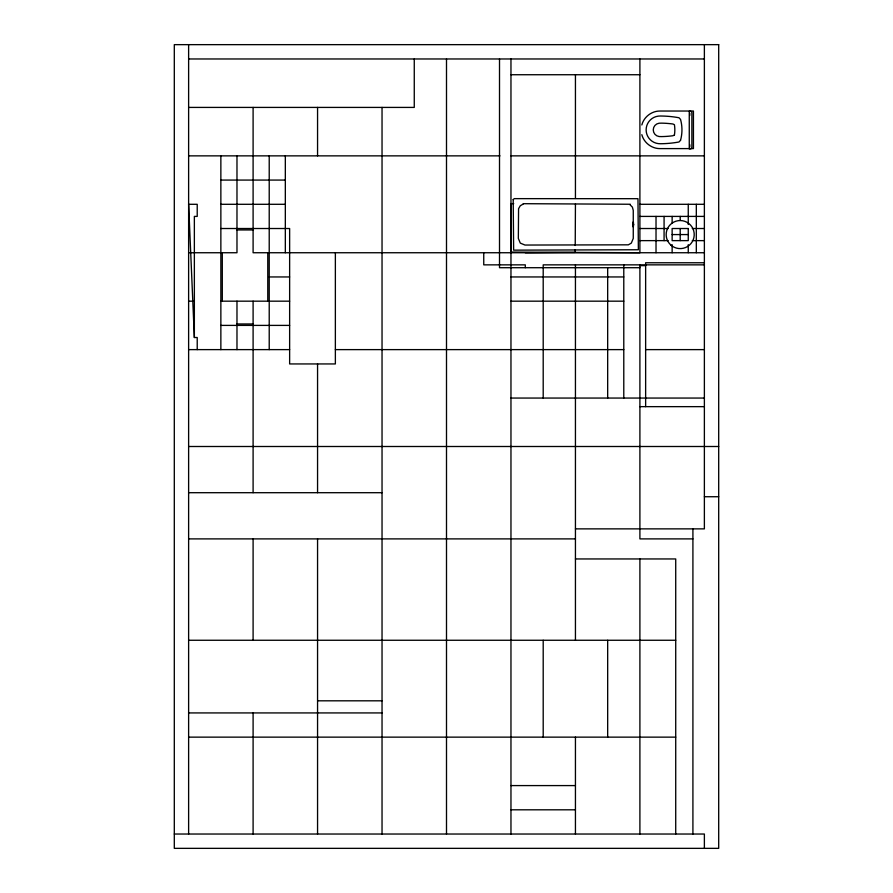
<?xml version="1.0" encoding="UTF-8"?>
<svg xmlns="http://www.w3.org/2000/svg" width="893" height="893" viewBox="0 0 893 893"><rect width="100%" height="100%" fill="white"/><g stroke="black" fill="none" stroke-linecap="round" stroke-linejoin="round"><path stroke-width="1.34" d="M510.963 252.741L510.963 203.626L513.709 203.649M575.204 249.638L575.181 252.406L525.296 252.741M575.226 245.486L575.438 203.961M641.833 124.953C643.886 116.927 651.689 110.933 659.983 111.033L693.437 111.033L693.437 148.595L659.983 148.606C651.689 148.696 643.886 142.713 641.833 134.676M523.253 204.017L520.284 205.736L518.565 208.705L518.342 238.42L520.284 243.108L524.972 245.05L628.348 244.827L631.318 243.108L633.26 238.42L633.26 210.424L632.378 207.109L629.945 204.687M188.624 58.971L704.376 58.971M510.963 74.733L639.901 74.733M188.624 107.417L414.263 107.417L414.263 58.971M689.776 113.344L689.776 115.443M689.776 144.722L689.776 146.809M188.624 155.862L499.991 155.862M510.963 155.862L704.376 155.862M220.861 180.073L285.325 180.073M220.861 204.296L285.325 204.296M639.901 204.296L704.376 204.296M639.901 216.407L704.376 216.407M632.891 223.105L633.706 223.105M632.891 224.355L633.706 224.355M632.891 224.5L633.706 224.5M632.891 225.739L633.706 225.739M220.861 228.519L289.633 228.519L289.633 363.942L335.366 363.942L335.366 252.741M639.901 228.519L668.109 228.519M692.287 228.519L704.376 228.519M236.98 229.947L253.099 229.947M672.139 234.569L688.257 234.569M639.901 240.63L668.109 240.63M692.287 240.63L704.376 240.63M188.624 252.741L236.98 252.741L236.98 155.862M704.376 252.741L253.099 252.741L253.099 107.417M704.376 262.765L645.639 262.765L645.639 406.65M704.376 264.853L543.201 264.853L543.201 398.055M639.901 265.634L645.639 265.634M639.901 267.71L499.511 267.71L499.511 58.971M269.217 276.953L289.633 276.953M510.963 276.953L623.783 276.953M188.624 301.175L194.361 301.175M220.861 301.175L289.633 301.175M510.963 301.175L623.783 301.175M236.98 323.969L253.099 323.969M220.861 325.398L289.633 325.398M194.361 337.509L194.361 216.407L197.219 216.407L197.219 204.296L188.624 204.296L194.361 337.509L197.219 337.509L197.219 349.621M188.624 349.621L289.633 349.621M335.366 349.621L623.783 349.621M645.639 349.621L704.376 349.621M510.963 398.055L704.376 398.055M639.901 406.65L704.376 406.65M188.624 446.5L718.698 446.5M188.624 492.702L382.037 492.702M704.376 496.731L718.698 496.731M575.438 528.868L704.376 528.868L704.376 44.65M188.624 538.892L575.438 538.892M692.912 538.892L639.901 538.892L639.901 264.853M575.438 558.951L675.722 558.951L675.722 834.029M188.624 640.259L675.722 640.259M317.562 700.815L382.037 700.815M188.624 712.927L382.037 712.927M188.624 737.138L675.722 737.138M510.963 785.583L575.438 785.583M510.963 809.806L575.438 809.806M174.302 834.029L704.376 834.029L704.376 848.35M523.309 203.693L630.302 204.251M510.718 252.072L639.901 252.741L639.901 58.971M696.317 204.296L696.317 252.741M692.912 528.868L692.912 834.029M688.257 204.296L688.257 224.478M688.257 244.66L688.257 252.741M680.198 216.407L680.198 220.448M680.198 228.519L680.198 240.63M672.139 216.407L672.139 223.138M672.139 244.66L672.139 252.741M664.079 216.407L664.079 240.63M656.02 216.407L656.02 252.741M639.901 558.951L639.901 834.029M633.193 221.844L633.193 227.001M632.97 222.949L632.97 225.896M623.783 264.853L623.783 398.055M607.675 267.71L607.675 398.055M607.675 640.259L607.675 737.138M575.438 74.733L575.438 198.469M575.438 264.853L575.438 640.259M575.438 737.138L575.438 834.029M543.201 640.259L543.201 737.138M525.296 267.71L525.296 264.853L483.749 264.853L483.749 252.741M510.963 58.971L510.963 834.029M446.5 58.971L446.5 834.029M382.037 107.417L382.037 834.029M317.562 107.417L317.562 155.862M317.562 363.942L317.562 492.702M317.562 538.892L317.562 834.029M285.325 155.862L285.325 252.741M269.217 155.862L269.217 349.621M267.777 252.741L267.777 301.175M253.099 301.175L253.099 492.702M253.099 538.892L253.099 640.259M253.099 712.927L253.099 834.029M236.98 301.175L236.98 349.621M222.29 252.741L222.29 301.175M220.861 155.862L220.861 349.621M188.624 44.65L188.624 834.029M513.196 199.597L513.642 250.152L638.361 249.75L637.97 198.692L514.29 198.637L513.196 199.597M674.416 135.044L672.909 135.747A97.717 97.717 0 0 1 661.613 136.596L659.112 136.54A6.72 6.72 0 0 1 659.112 123.212L661.613 123.145A97.717 97.717 0 0 1 672.909 123.993L674.416 124.696A32.115 32.115 0 0 1 674.416 135.044M680.533 140.324L678.993 141.987A104.749 104.749 0 0 1 660.027 143.728L658.186 143.606A13.853 13.853 0 0 1 658.186 116.135L660.027 116.012A104.749 104.749 0 0 1 678.993 117.753L680.533 119.416A39.236 39.236 0 0 1 680.533 140.324M718.698 44.65L174.302 44.65L174.302 848.35L718.698 848.35L718.698 44.65M690.3 111.257L689.262 111.257L689.262 148.908L690.3 148.908A1.574 1.574 0 0 0 691.874 147.334L691.874 112.819A1.574 1.574 0 0 0 690.3 111.257M688.257 228.519L672.139 228.519L672.139 240.63L688.257 240.63L688.257 228.519M670.721 244.928A14.031 14.031 0 0 0 693.894 237.605A14.031 14.031 0 0 0 675.968 221.196A14.031 14.031 0 0 0 670.721 244.928"/></g></svg>
